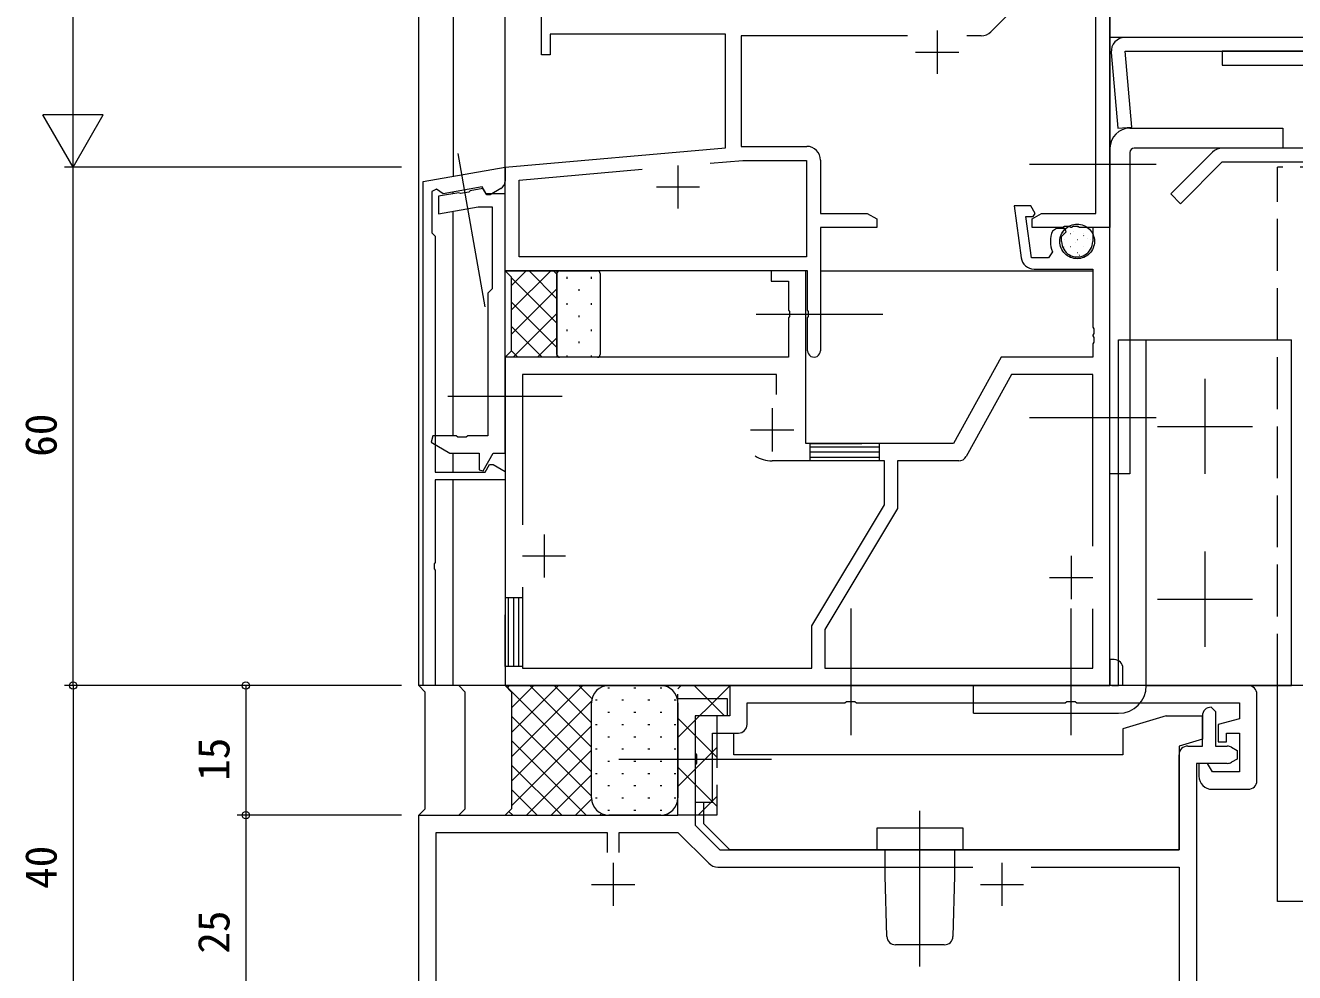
# Model space of a CAD drawing. Units: millimetres, scale not verified. Extents: x -594 to 539, y -420 to 386.
# Drawn here: x 202.6 to 349.5, y -96.2 to 13.4 of the extents above; entities that cross this region are included whole.
import ezdxf
from ezdxf.enums import TextEntityAlignment as Align

# ---------------------------------------------------------------- set-up
doc = ezdxf.new("R2010")
doc.units = ezdxf.units.MM
doc.header["$LTSCALE"] = 2
for name, pattern in [('CHAIN2', [12, 9, -1, 1, -1]), ('DASHED3', [4, 3, -1]), ('DOUBLE_CHAIN2', [12.8, 9, -1, 0.6, -0.6, 0.6, -1])]:
    doc.linetypes.add(name, pattern=pattern)
for name, color, linetype, lineweight in [('0-3_YKK_11', 7, 'Continuous', 9), ('0-4_YKK_12', 2, 'Continuous', 9), ('0-5_YKK_13', 4, 'Continuous', 9), ('0-6_YKK_D', 6, 'Continuous', 9), ('0-8_YKK_11E', 7, 'DASHED3', 9)]:
    doc.layers.add(name, color=color, linetype=linetype, lineweight=lineweight)
doc.styles.add('ＭＳ ゴシック', font='')
doc.styles.get('ＭＳ ゴシック').set_extended_font_data('MS Gothic')

msp = doc.modelspace()

# ---------------------------------------------------------------- linework, layer by layer
at = {"layer": '0-3_YKK_11'}
for p, q in [((328.113, 40), (328.113, -10)), ((262.313, 10), (262.313, 38)), ((321.359, 19.7), (314.327, 12.669)), ((326.483, -8.37), (326.483, 19.7)), ((263.313, 12.37), (263.313, 10)), ((283.613, 12.37), (263.313, 12.37)), ((283.613, -0.769), (283.613, 12.37)), ((285.413, 12.2), (285.413, -0.6)), ((304.688, 12.2), (285.413, 12.2)), ((308.113, 12.8), (308.113, 7.8)), ((313.196, 12.2), (311.538, 12.2)), ((305.613, 10.3), (310.613, 10.3)), ((263.313, 10), (262.313, 10)), ((258.113, -3), (283.613, -0.769)), ((285.413, -0.6), (293.013, -0.6)), ((278.113, -2.8), (278.113, -7.8)), ((281.847, -2.56), (285.616, -2.23)), ((281.847, -2.56), (285.616, -2.23)), ((285.616, -2.23), (292.983, -2.23)), ((292.983, -2.23), (292.983, -13.37)), ((294.613, -2.2), (294.613, -8.37)), ((248.613, -4.675), (258.113, -3)), ((258.113, -15), (258.113, -3)), ((258.113, -3), (258.113, -4.623)), ((259.743, -4.494), (273.96, -3.25)), ((248.613, -63), (248.613, -4.675)), ((250.151, -5.553), (249.613, -5.833)), ((249.613, -5.833), (249.613, -10.6)), ((250.925, -6.095), (250.151, -5.553)), ((255.459, -5.296), (250.925, -6.095)), ((254.075, -5.728), (253.911, -5.902)), ((255.548, -5.468), (254.075, -5.728)), ((255.981, -6.2), (255.459, -5.296)), ((255.913, -6.1), (255.548, -5.468)), ((257.613, -5.489), (256.381, -6.2)), ((259.743, -13.37), (259.743, -4.494)), ((275.613, -5.3), (280.613, -5.3)), ((252.754, -5.961), (250.413, -6.374)), ((250.413, -6.374), (250.413, -8.404)), ((252.967, -6.068), (252.754, -5.961)), ((253.911, -5.902), (252.967, -6.068)), ((258.113, -6.1), (255.913, -6.1)), ((256.381, -6.2), (255.981, -6.2)), ((258.113, -36.1), (258.113, -6.1)), ((250.413, -8.404), (254.975, -7.6)), ((254.975, -7.6), (256.613, -7.6)), ((256.613, -7.6), (256.613, -17.1)), ((294.613, -8.37), (300.022, -8.37)), ((300.022, -8.37), (301.113, -9)), ((317.013, -7.5), (317.835, -13.504)), ((318.94, -7.5), (317.013, -7.5)), ((318.389, -8.7), (319.24, -8.7)), ((319.046, -13.5), (318.389, -8.7)), ((319.436, -8.36), (318.94, -7.5)), ((319.113, -9), (320.204, -8.37)), ((319.24, -8.7), (319.436, -8.36)), ((320.204, -8.37), (326.483, -8.37)), ((294.613, -10), (294.613, -24.25)), ((301.113, -10), (294.613, -10)), ((301.113, -9), (301.113, -10)), ((319.113, -10), (319.113, -9)), ((322.655, -10), (319.113, -10)), ((321.913, -10.1), (321.452, -10.408)), ((322.889, -10.1), (321.913, -10.1)), ((322.838, -9.88), (322.655, -10)), ((323.388, -9.88), (322.838, -9.88)), ((323.05, -10.488), (322.889, -10.1)), ((323.571, -10), (323.388, -9.88)), ((323.655, -10), (323.571, -10)), ((323.838, -9.88), (323.655, -10)), ((324.388, -9.88), (323.838, -9.88)), ((324.571, -10), (324.388, -9.88)), ((328.113, -10), (324.571, -10)), ((326.113, -10), (326.113, -11.6)), ((328.113, -10), (326.113, -10)), ((328.113, -63), (328.113, -10)), ((249.613, -10.6), (250.013, -11)), ((250.013, -11), (250.013, -38.3)), ((322.513, -11.024), (323.05, -10.488)), ((322.513, -11.6), (322.513, -11.024)), ((321.457, -12.806), (320.996, -13.5)), ((292.983, -13.37), (259.743, -13.37)), ((320.996, -13.5), (319.046, -13.5)), ((293.113, -15), (258.113, -15)), ((288.913, -15), (288.913, -16.2)), ((292.913, -15), (288.913, -15)), ((292.913, -35), (292.913, -15)), ((293.113, -19.542), (293.113, -15)), ((319.322, -14.8), (326.113, -14.8)), ((326.113, -14.8), (326.113, -21.542)), ((256.613, -17.1), (256.113, -17.6)), ((256.113, -17.6), (256.113, -34.1)), ((288.913, -16.2), (290.913, -16.2)), ((290.913, -16.2), (290.913, -19.542)), ((290.913, -19.542), (291.033, -19.725)), ((291.033, -20.275), (290.913, -20.458)), ((290.913, -20.458), (290.913, -25)), ((291.033, -19.725), (291.033, -20.275)), ((293.233, -19.725), (293.113, -19.542)), ((293.113, -20.458), (293.233, -20.275)), ((293.113, -24.25), (293.113, -20.458)), ((293.233, -20.275), (293.233, -19.725)), ((326.113, -21.542), (326.233, -21.725)), ((326.233, -21.725), (326.233, -22.275)), ((326.233, -22.275), (326.113, -22.458)), ((326.113, -22.458), (326.113, -22.542)), ((326.113, -22.542), (326.233, -22.725)), ((326.233, -23.275), (326.113, -23.458)), ((326.113, -23.458), (326.113, -25)), ((326.233, -22.725), (326.233, -23.275)), ((258.113, -25), (258.113, -63)), ((290.913, -25), (258.113, -25)), ((315.513, -25), (310.013, -35)), ((326.113, -25), (315.513, -25)), ((260.113, -27), (260.113, -44.379)), ((289.513, -27), (260.113, -27)), ((289.513, -29.3), (289.513, -27)), ((316.696, -27), (311.481, -36.482)), ((326.113, -27), (316.696, -27)), ((326.113, -46.879), (326.113, -27)), ((326.113, -46.879), (326.113, -27)), ((289.013, -30.9), (289.013, -35.9)), ((286.513, -33.4), (291.513, -33.4)), ((249.747, -34.1), (249.546, -34.85)), ((249.546, -34.85), (251.711, -36.1)), ((252.442, -34.1), (249.747, -34.1)), ((252.634, -34.243), (252.442, -34.1)), ((253.592, -34.243), (252.634, -34.243)), ((253.784, -34.1), (253.592, -34.243)), ((256.113, -34.1), (253.784, -34.1)), ((310.013, -35), (292.913, -35)), ((251.711, -36.1), (255.113, -36.1)), ((255.113, -36.1), (255.113, -38.03)), ((255.558, -38.149), (256.741, -36.1)), ((256.741, -36.1), (258.113, -36.1)), ((255.113, -38.03), (255.558, -38.149)), ((255.793, -38.3), (256.313, -37.4)), ((256.313, -37.4), (256.713, -37.4)), ((256.713, -37.4), (258.113, -38.208)), ((302.013, -37), (289.013, -37)), ((302.013, -42.085), (302.013, -37)), ((303.513, -37), (303.513, -42.5)), ((310.604, -37), (303.513, -37)), ((250.013, -38.3), (255.793, -38.3)), ((250.013, -39.2), (250.013, -48.742)), ((258.113, -39.2), (250.013, -39.2)), ((258.113, -38.208), (258.113, -39.2)), ((293.613, -56.085), (302.013, -42.085)), ((303.513, -42.5), (295.113, -56.5)), ((262.613, -45.5), (262.613, -50.5)), ((260.113, -48), (265.113, -48)), ((323.613, -48), (323.613, -53)), ((250.013, -48.742), (249.893, -48.925)), ((249.893, -48.925), (249.893, -49.475)), ((249.893, -49.475), (250.013, -49.658)), ((250.013, -49.658), (250.013, -63)), ((321.113, -50.5), (326.113, -50.5)), ((260.113, -51.621), (260.113, -61)), ((260.113, -51.621), (260.113, -61)), ((326.113, -61), (326.113, -54.121)), ((293.613, -61), (293.613, -56.085)), ((295.113, -56.5), (295.113, -61)), ((328.113, -60), (328.113, -63)), ((328.613, -60), (328.113, -60)), ((260.113, -61), (293.613, -61)), ((295.113, -61), (326.113, -61)), ((329.613, -63), (329.613, -61)), ((250.013, -63), (248.613, -63)), ((258.113, -63), (328.113, -63)), ((284.113, -63), (284.113, -66.5)), ((328.113, -63), (284.113, -63)), ((344.113, -63), (329.613, -63)), ((278.113, -64.5), (283.813, -64.5)), ((278.113, -78), (278.113, -64.5)), ((283.813, -64.5), (283.813, -66.5)), ((345.113, -74), (345.113, -64)), ((286.113, -65), (297.442, -65)), ((286.113, -67.5), (286.113, -65)), ((297.442, -65), (297.634, -64.857)), ((297.634, -64.857), (298.592, -64.857)), ((298.592, -64.857), (298.784, -65)), ((298.784, -65), (322.942, -65)), ((322.942, -65), (323.134, -64.857)), ((323.134, -64.857), (324.092, -64.857)), ((324.092, -64.857), (324.284, -65)), ((324.284, -65), (343.113, -65)), ((339.813, -65.5), (340.313, -66)), ((340.313, -66), (340.313, -70)), ((343.113, -65), (343.113, -66.83)), ((280.113, -66.5), (280.113, -79.172)), ((283.813, -66.5), (280.113, -66.5)), ((280.113, -66.5), (280.113, -70.829)), ((284.113, -66.5), (280.113, -66.5)), ((338.813, -70), (338.813, -66.5)), ((343.113, -66.83), (340.613, -67.5)), ((340.613, -67.5), (340.613, -69.5)), ((282.113, -68.5), (285.113, -68.5)), ((282.113, -76.5), (282.113, -68.5)), ((341.613, -68.5), (343.113, -68.5)), ((341.613, -69.5), (341.613, -68.5)), ((343.113, -68.5), (343.113, -73)), ((337.113, -70), (338.813, -70)), ((340.313, -70), (341.679, -70)), ((340.613, -69.5), (341.613, -69.5)), ((342.179, -70.134), (342.813, -70.5)), ((342.813, -70.5), (342.813, -71.5)), ((280.113, -70.829), (280.256, -71.021)), ((280.256, -71.021), (280.256, -71.979)), ((336.113, -82), (336.113, -71)), ((342.813, -71.5), (342.179, -71.866)), ((280.256, -71.979), (280.113, -72.171)), ((280.113, -72.171), (280.113, -76.5)), ((338.113, -72), (338.113, -101)), ((341.679, -72), (338.113, -72)), ((338.413, -72), (338.413, -73.5)), ((339.413, -72), (338.413, -72)), ((339.99, -73), (339.413, -72)), ((343.113, -73), (339.99, -73)), ((339.913, -75), (344.113, -75)), ((280.113, -76.5), (282.113, -76.5)), ((248.113, -78), (278.113, -78)), ((248.113, -102.884), (248.113, -78)), ((280.113, -79.172), (282.942, -82)), ((250.113, -80), (269.913, -80)), ((250.113, -99), (250.113, -80)), ((269.913, -80), (269.913, -82.3)), ((271.313, -80), (278.113, -80)), ((271.313, -82.3), (271.313, -80)), ((278.113, -80), (281.674, -83.561)), ((282.942, -82), (336.113, -82)), ((270.613, -83.5), (270.613, -88.5)), ((315.613, -83.5), (315.613, -88.5)), ((282.734, -84), (312.231, -84)), ((318.995, -84), (336.113, -84)), ((318.995, -84), (336.113, -84)), ((336.113, -84), (336.113, -99)), ((268.113, -86), (273.113, -86)), ((313.113, -86), (318.113, -86))]:
    msp.add_line(p, q, dxfattribs=at)
for centre, radius, start, end in [((313.196, 13.8), 1.6, 269.99998, 314.99998), ((293.013, -2.2), 1.6, 0, 89.99998), ((257.113, -4.623), 1, 299.99997, 0), ((324.313, -11.6), 3.1, 157.38014, 202.88536), ((324.313, -11.6), 1.8, 179.99998, 0), ((319.322, -13.3), 1.5, 187.80019, 269.99997), ((293.863, -24.25), 0.75, 179.99998, 0), ((289.013, -33.4), 3.6, 236.94426, 269.99997), ((310.604, -36), 1, 269.99998, 331.18918), ((328.613, -61), 1, 0, 89.99998), ((344.113, -64), 1, 0, 89.99998), ((339.813, -66.5), 1, 90, 179.99998), ((285.113, -67.5), 1, 270, 359.99998), ((337.113, -71), 1, 90, 179.99998), ((341.679, -71), 1, 59.99994, 89.99995), ((341.679, -71), 1, 270.00003, 300.00005), ((339.913, -73.5), 1.5, 180, 269.99998), ((344.113, -74), 1, 270, 359.99998), ((282.734, -82.5), 1.5, 224.99998, 269.99997)]:
    msp.add_arc(centre, radius, start, end, dxfattribs=at)
at = {"layer": '0-4_YKK_12'}
for p, q in [((248.113, -63), (248.113, 128.5)), ((252.113, 128.5), (252.113, -4.058)), ((258.113, -15), (258.113, 128.5)), ((328.113, -63), (328.113, 128.5)), ((363.113, 12), (328.113, 12)), ((252.113, -6.074), (252.113, -5.886)), ((252.113, -34.1), (252.113, -8.105)), ((294.613, -15), (326.113, -15)), ((252.113, -38.3), (252.113, -36.1)), ((301.413, -35.4), (293.413, -35.4)), ((301.413, -36), (293.413, -36)), ((301.413, -36.6), (293.413, -36.6)), ((252.113, -63), (252.113, -39.2)), ((258.513, -60.8), (258.513, -52.8)), ((259.113, -60.8), (259.113, -52.8)), ((259.713, -60.8), (259.713, -52.8)), ((423.113, -63), (248.113, -63))]:
    msp.add_line(p, q, dxfattribs=at)
at = {"layer": '0-5_YKK_13'}
for p, q in [((448.113, 12), (329.859, 12)), ((329.859, 10.4), (448.113, 10.4)), ((330.626, 1.639), (329.859, 10.4)), ((341.113, 10.4), (341.113, 8.8)), ((359.513, 10.4), (341.113, 10.4)), ((328.265, 10.261), (329.032, 1.5)), ((341.113, 8.8), (359.513, 8.8)), ((329.032, 1.5), (330.626, 1.639)), ((330.413, 1.5), (348.113, 1.5)), ((348.113, 1.5), (348.113, -0.8)), ((328.113, -38.5), (328.113, -0.8)), ((330.413, -1.3), (330.413, -38.5)), ((348.113, -0.8), (330.913, -0.8)), ((339.982, -1.269), (335.147, -6.103)), ((359.513, -0.8), (341.113, -0.8)), ((336.278, -7.235), (341.113, -2.4)), ((341.113, -2.4), (359.513, -2.4)), ((335.147, -6.103), (336.278, -7.235)), ((324.36, -9.884), (324.385, -9.884)), ((325.242, -9.953), (325.247, -9.951)), ((322.64, -10.586), (322.682, -10.558)), ((322.84, -11.379), (322.865, -11.379)), ((323.553, -10.692), (323.578, -10.692)), ((323.847, -10.447), (323.852, -10.445)), ((324.36, -11.379), (324.385, -11.379)), ((325.041, -10.955), (325.083, -10.928)), ((325.073, -10.692), (325.098, -10.692)), ((325.542, -11.267), (325.546, -11.265)), ((325.88, -11.379), (325.905, -11.379)), ((322.775, -12.247), (322.78, -12.245)), ((322.84, -12.874), (322.865, -12.874)), ((323.553, -12.187), (323.578, -12.187)), ((324.17, -11.753), (324.175, -11.751)), ((324.36, -12.874), (324.385, -12.874)), ((324.469, -13.067), (324.474, -13.065)), ((324.599, -13.207), (324.641, -13.179)), ((325.073, -12.187), (325.098, -12.187)), ((325.944, -12.317), (325.986, -12.289)), ((326.029, -12.515), (326.034, -12.513)), ((258.113, -15), (264.113, -15)), ((258.863, -15.75), (258.113, -15)), ((260.556, -15), (258.863, -16.693)), ((263.384, -15), (258.863, -19.521)), ((258.863, -24.25), (258.863, -15.75)), ((264.113, -21.055), (258.863, -15.805)), ((264.113, -18.227), (260.886, -15)), ((264.113, -15.398), (263.715, -15)), ((264.113, -15), (264.113, -25)), ((264.113, -24.7), (264.113, -15.3)), ((264.413, -15), (268.813, -15)), ((265.281, -15.916), (265.281, -15.716)), ((268.111, -15.916), (268.111, -15.716)), ((269.113, -15.3), (269.113, -24.7)), ((264.113, -17.1), (258.863, -22.35)), ((266.696, -17.331), (266.696, -17.131)), ((264.113, -23.884), (258.863, -18.634)), ((265.281, -18.946), (265.281, -18.746)), ((268.111, -18.946), (268.111, -18.746)), ((264.113, -19.928), (259.041, -25)), ((266.696, -20.361), (266.696, -20.161)), ((262.401, -25), (258.863, -21.462)), ((265.281, -21.976), (265.281, -21.776)), ((268.111, -21.976), (268.111, -21.776)), ((264.113, -22.757), (261.87, -25)), ((266.696, -23.391), (266.696, -23.191)), ((329.113, -23), (349.113, -23)), ((329.113, -63), (329.113, -23)), ((332.313, -63), (332.313, -23)), ((349.113, -63), (349.113, -23)), ((258.113, -25), (258.863, -24.25)), ((259.573, -25), (258.843, -24.27)), ((265.281, -25), (265.281, -24.806)), ((268.111, -25), (268.111, -24.806)), ((264.113, -25), (258.113, -25)), ((268.813, -25), (264.413, -25)), ((330.413, -38.5), (328.113, -38.5)), ((248.863, -63.75), (248.113, -63)), ((253.488, -63.75), (252.738, -63)), ((270.113, -63), (258.113, -63)), ((258.113, -63), (258.863, -63.75)), ((258.113, -63), (258.863, -63.75)), ((270.113, -63), (258.113, -63)), ((258.113, -63), (258.863, -63.75)), ((268.113, -72.966), (258.147, -63)), ((268.113, -72.966), (258.147, -63)), ((258.369, -63.256), (258.624, -63)), ((258.369, -63.256), (258.624, -63)), ((258.863, -71.247), (267.11, -63)), ((258.863, -68.418), (264.281, -63)), ((258.863, -65.59), (261.453, -63)), ((258.863, -71.247), (267.11, -63)), ((258.863, -68.418), (264.281, -63)), ((258.863, -65.59), (261.453, -63)), ((268.113, -70.138), (260.975, -63)), ((268.113, -70.138), (260.975, -63)), ((268.113, -67.31), (263.803, -63)), ((268.113, -67.31), (263.803, -63)), ((268.168, -64.536), (266.632, -63)), ((268.168, -64.536), (266.632, -63)), ((269.543, -63.083), (269.46, -63)), ((269.543, -63.083), (269.46, -63)), ((269.93, -63.008), (269.938, -63)), ((269.93, -63.008), (269.938, -63)), ((270.113, -63), (276.113, -63)), ((278.113, -63.358), (278.471, -63)), ((278.113, -69.015), (284.113, -63.015)), ((283.482, -66.5), (279.982, -63)), ((332.313, -63), (349.113, -63)), ((347.513, -88), (347.513, -63)), ((248.863, -77.25), (248.863, -63.75)), ((253.488, -77.25), (253.488, -63.75)), ((258.863, -63.75), (258.863, -77.25)), ((258.863, -63.75), (258.863, -77.25)), ((258.863, -63.75), (258.863, -77.25)), ((269.996, -63.252), (270.196, -63.252)), ((273.026, -63.252), (273.226, -63.252)), ((276.056, -63.252), (276.256, -63.252)), ((258.863, -74.075), (268.122, -64.817)), ((258.863, -74.075), (268.122, -64.817)), ((268.113, -76), (268.113, -65)), ((268.113, -76), (268.113, -65)), ((268.113, -76), (268.113, -65)), ((268.581, -64.667), (268.781, -64.667)), ((269.996, -66.082), (270.196, -66.082)), ((271.611, -64.667), (271.811, -64.667)), ((273.026, -66.082), (273.226, -66.082)), ((274.641, -64.667), (274.841, -64.667)), ((276.056, -66.082), (276.256, -66.082)), ((277.671, -64.667), (277.871, -64.667)), ((278.113, -65), (278.113, -76)), ((268.113, -75.795), (258.863, -66.545)), ((268.113, -75.795), (258.863, -66.545)), ((268.581, -67.497), (268.781, -67.497)), ((271.611, -67.497), (271.811, -67.497)), ((274.641, -67.497), (274.841, -67.497)), ((277.671, -67.497), (277.871, -67.497)), ((282.613, -71.288), (278.113, -66.788)), ((312.313, -66.2), (329.113, -66.2)), ((334.613, -66.497), (329.613, -67.997)), ((334.613, -66.497), (338.813, -66.497)), ((338.813, -66.497), (338.813, -69.197)), ((258.863, -76.903), (268.113, -67.653)), ((258.863, -76.903), (268.113, -67.653)), ((269.996, -68.912), (270.196, -68.912)), ((273.026, -68.912), (273.226, -68.912)), ((276.056, -68.912), (276.256, -68.912)), ((284.572, -71), (284.572, -68.5)), ((329.613, -67.997), (329.613, -71)), ((267.49, -78), (258.863, -69.373)), ((267.49, -78), (258.863, -69.373)), ((260.595, -78), (268.113, -70.482)), ((260.595, -78), (268.113, -70.482)), ((268.581, -70.327), (268.781, -70.327)), ((271.611, -70.327), (271.811, -70.327)), ((274.641, -70.327), (274.841, -70.327)), ((277.671, -70.327), (277.871, -70.327)), ((278.113, -74.671), (282.613, -70.171)), ((338.813, -69.197), (336.113, -69.996)), ((336.113, -69.996), (336.113, -82)), ((269.996, -71.742), (270.196, -71.742)), ((273.026, -71.742), (273.226, -71.742)), ((276.056, -71.742), (276.256, -71.742)), ((329.613, -71), (284.572, -71)), ((264.661, -78), (258.863, -72.202)), ((264.661, -78), (258.863, -72.202)), ((263.423, -78), (268.113, -73.31)), ((263.423, -78), (268.113, -73.31)), ((268.581, -73.157), (268.781, -73.157)), ((271.611, -73.157), (271.811, -73.157)), ((274.641, -73.157), (274.841, -73.157)), ((277.671, -73.157), (277.871, -73.157)), ((282.613, -76.945), (278.113, -72.445)), ((269.996, -74.572), (270.196, -74.572)), ((273.026, -74.572), (273.226, -74.572)), ((276.056, -74.572), (276.256, -74.572)), ((261.833, -78), (258.863, -75.03)), ((261.833, -78), (258.863, -75.03)), ((266.252, -78), (268.118, -76.134)), ((266.252, -78), (268.118, -76.134)), ((268.581, -75.987), (268.781, -75.987)), ((271.611, -75.987), (271.811, -75.987)), ((274.641, -75.987), (274.841, -75.987)), ((277.671, -75.987), (277.871, -75.987)), ((280.441, -78), (282.613, -75.828)), ((248.113, -78), (248.863, -77.25)), ((252.738, -78), (253.488, -77.25)), ((258.863, -77.25), (258.113, -78)), ((258.863, -77.25), (258.113, -78)), ((258.863, -77.25), (258.113, -78)), ((259.004, -78), (258.559, -77.554)), ((259.004, -78), (258.559, -77.554)), ((269.08, -78), (269.268, -77.813)), ((269.08, -78), (269.268, -77.813)), ((269.996, -77.402), (270.196, -77.402)), ((273.026, -77.402), (273.226, -77.402)), ((276.056, -77.402), (276.256, -77.402)), ((281.113, -79), (281.113, -76.5)), ((258.113, -78), (270.113, -78)), ((258.113, -78), (270.113, -78)), ((276.113, -78), (270.113, -78)), ((281.113, -79), (284.113, -82)), ((301.113, -79.5), (301.113, -82)), ((311.113, -79.5), (301.113, -79.5)), ((311.113, -82), (311.113, -79.5)), ((336.113, -82), (284.113, -82)), ((301.113, -82), (311.113, -82)), ((302.113, -85), (302.113, -84.005)), ((302.289, -92.025), (302.113, -85)), ((310.113, -85), (309.937, -92.025)), ((310.113, -84.005), (310.113, -85)), ((420.113, -88), (347.513, -88)), ((303.39, -93), (303.288, -93)), ((308.836, -93), (303.39, -93)), ((308.938, -93), (308.836, -93))]:
    msp.add_line(p, q, dxfattribs=at)
at = {"layer": '0-5_YKK_13', "linetype": 'CHAIN2'}
for p, q in [((252.635, -1.427), (255.761, -19.154)), ((333.467, -2.7), (318.783, -2.7)), ((287.16, -20), (301.843, -20)), ((339.113, -38.5), (339.113, -27.5)), ((251.496, -29.5), (264.73, -29.5)), ((333.466, -32), (318.783, -32)), ((333.613, -33), (344.613, -33)), ((339.113, -58.5), (339.113, -47.5)), ((298.113, -54.07), (298.113, -68.753)), ((323.613, -68.753), (323.613, -54.07)), ((333.613, -53), (344.613, -53)), ((271.273, -71.5), (288.953, -71.5)), ((306.113, -95.5), (306.113, -77.081))]:
    msp.add_line(p, q, dxfattribs=at)
at = {"layer": '0-5_YKK_13', "linetype": 'DASHED3'}
for p, q in [((347.513, -63), (347.513, -3)), ((420.113, -3), (347.513, -3)), ((278.113, -78), (278.113, -63)), ((278.113, -63), (284.113, -63)), ((284.113, -63), (284.113, -66.5)), ((312.313, -63), (329.113, -63)), ((312.313, -66.2), (312.313, -63)), ((282.613, -66.5), (282.613, -78)), ((284.113, -66.5), (282.613, -66.5)), ((282.613, -78), (278.113, -78)), ((302.113, -84.005), (302.113, -82)), ((310.113, -82), (310.113, -84.005))]:
    msp.add_line(p, q, dxfattribs=at)
at = {"layer": '0-5_YKK_13', "linetype": 'DOUBLE_CHAIN2'}
msp.add_circle((324.313, -11.6), 2, dxfattribs=at)
at = {"layer": '0-5_YKK_13'}
for centre, radius, start, end in [((329.859, 10.4), 1.6, 90, 185), ((330.413, -0.8), 2.3, 90, 180), ((330.913, -1.3), 0.5, 90, 180), ((341.113, -2.4), 1.6, 90, 135), ((264.413, -15.3), 0.3, 90, 180), ((268.813, -15.3), 0.3, 0, 90), ((264.413, -24.7), 0.3, 180, 270), ((268.813, -24.7), 0.3, 270, 0), ((270.113, -65), 2, 90, 180), ((270.113, -65), 2, 90, 180), ((270.113, -65), 2, 90, 180), ((276.113, -65), 2, 0, 90), ((329.113, -63), 3.2, 270, 0), ((270.113, -76), 2, 180, 270), ((270.113, -76), 2, 180, 270), ((270.113, -76), 2, 180, 270), ((276.113, -76), 2, 270, 0), ((303.288, -92), 1, 181.43207, 270), ((308.938, -92), 1, 270, 358.56792)]:
    msp.add_arc(centre, radius, start, end, dxfattribs=at)
at = {"layer": '0-6_YKK_D'}
for p, q in [((208.113, 4), (208.113, 128.5)), ((208.113, -3), (208.113, 9.124)), ((211.613, 3.062), (204.613, 3.062)), ((208.113, -3), (204.613, 3.062)), ((208.113, -3), (211.613, 3.062)), ((246.113, -3), (207.113, -3)), ((246.113, -3), (207.113, -3)), ((208.113, -63), (208.113, -3)), ((246.113, -63), (207.113, -63)), ((246.113, -63), (207.113, -63)), ((208.113, -63), (208.113, -103)), ((246.113, -63), (227.113, -63)), ((228.113, -63), (228.113, -78)), ((246.113, -78), (227.113, -78)), ((246.113, -78), (227.113, -78)), ((228.113, -78), (228.113, -103))]:
    msp.add_line(p, q, dxfattribs=at)
for centre in [(208.113, -63), (208.113, -63), (228.113, -63), (228.113, -78), (228.113, -78)]:
    msp.add_circle(centre, 0.425, dxfattribs=at)
at = {"layer": '0-8_YKK_11E'}
for p, q in [((293.413, -37), (293.413, -35)), ((293.413, -35), (301.413, -35)), ((301.413, -35), (301.413, -37)), ((301.413, -37), (293.413, -37)), ((258.113, -52.8), (260.113, -52.8)), ((258.113, -60.8), (258.113, -52.8)), ((260.113, -52.8), (260.113, -60.8)), ((260.113, -60.8), (258.113, -60.8))]:
    msp.add_line(p, q, dxfattribs=at)

# ---------------------------------------------------------------- texts
at = {"layer": '0-6_YKK_D', "color": 4, "style": 'ＭＳ ゴシック'}
for s, p in [('60', (207.313, -36.52)), ('15', (227.313, -74.02)), ('40', (207.313, -86.52)), ('25', (227.313, -94.02))]:
    msp.add_text(s, height=3.666, rotation=90, dxfattribs=at).set_placement(p, align=Align.BOTTOM_LEFT)

doc.saveas('drawing.dxf')
